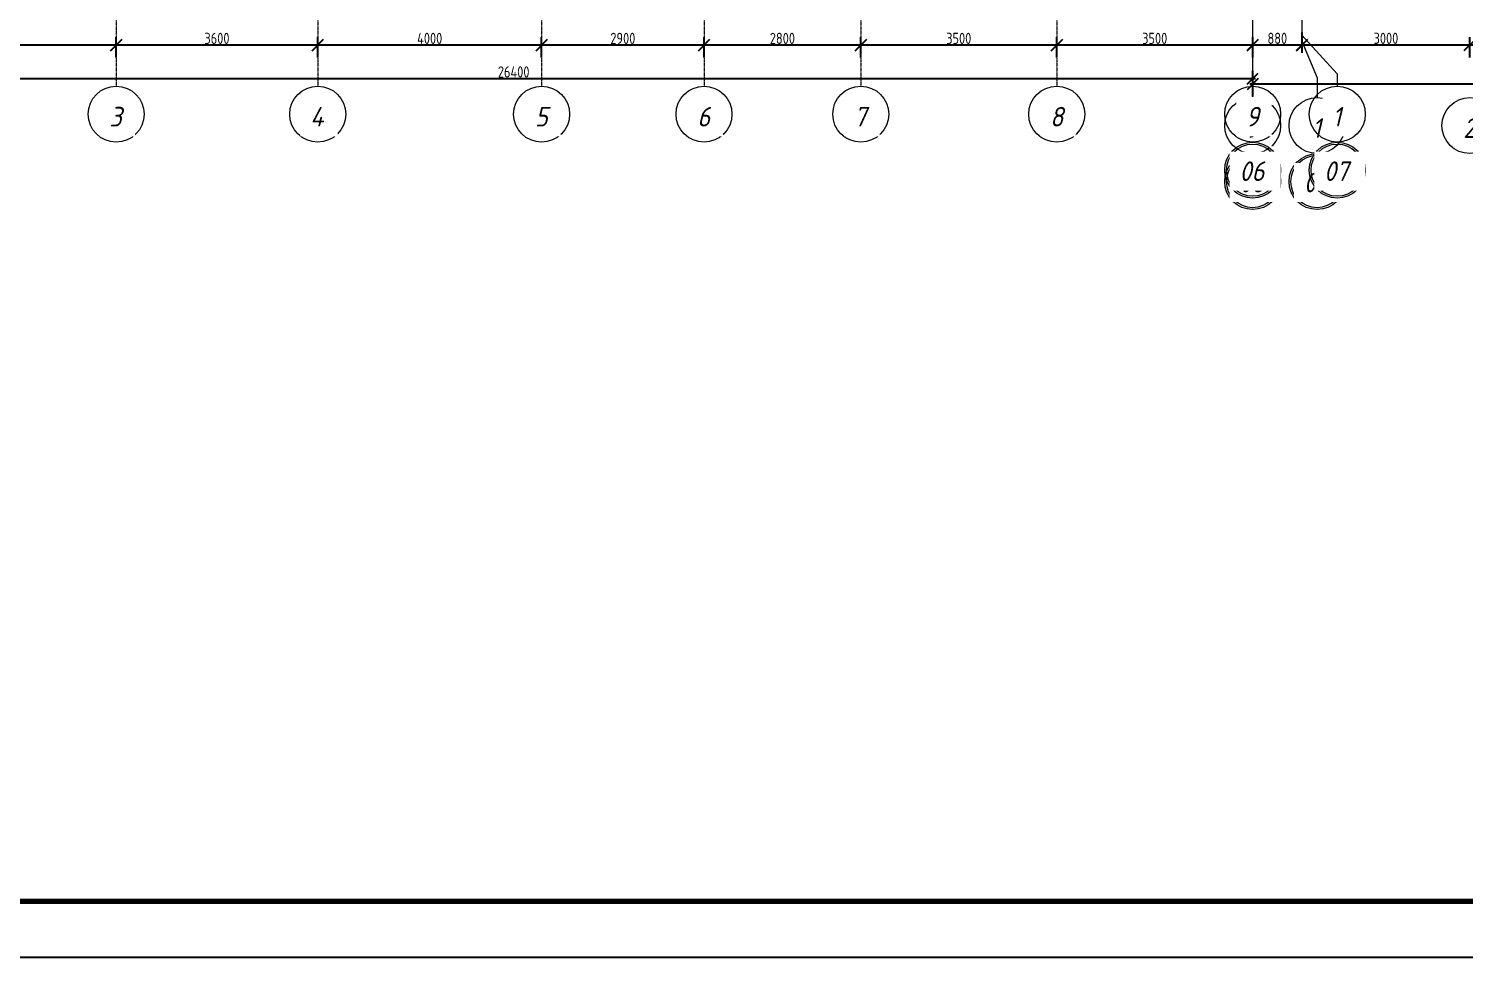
# Model space of a CAD drawing. Header units: millimetres. Extents: x -11854 to 4360091, y -19344 to 4989148.
# Drawn here: x 26381 to 52023, y -19344 to -2755 of the extents above; entities that cross this region are included whole.
import ezdxf

# ---------------------------------------------------------------- set-up
doc = ezdxf.new("R2010")
doc.units = ezdxf.units.MM
doc.linetypes.add('Линия сетки', pattern=[22.225, 12.7, -3.175, 3.175, -3.175])
doc.layers.get('0').update_dxf_attribs({"color": 254})
doc.layers.get('Defpoints').update_dxf_attribs({"color": 254})
for name, color, linetype, lineweight in [('A-ANNO-DIMS', 254, 'Continuous', 9), ('S-GRID', 254, 'Continuous', 9), ('S-GRID-IDEN', 254, 'Continuous', 9)]:
    doc.layers.add(name, color=color, linetype=linetype, lineweight=lineweight)
doc.layers.add('РАМКА', color=7, linetype='Continuous')
doc.styles.add('ISOCPEUR', font='isocpeur.ttf', dxfattribs={"width": 0.8, "height": 200})
doc.styles.add('ISOCPEUR_I', font='isocpeui.ttf', dxfattribs={"width": 0.9, "height": 350})
doc.dimstyles.new('2_0_мм_ISOCPEUR', dxfattribs={"dimscale": 304.8, "dimtxt": 199.196235, "dimasz": 0.656168, "dimexe": 0.459318, "dimexo": 0.625, "dimgap": 0.065617, "dimtad": 1, "dimdec": 0, "dimtxsty": 'ISOCPEUR', "dimblk1": 'OBLIQUE', "dimblk2": 'OBLIQUE', "dimsah": 1, "dimcen": 2.5, "dimdle": 0.164042, "dimazin": 3, "dimtfac": 1, "dimtix": 1, "dimtmove": 0, "dimatfit": 3, "dimfxl": 0.787402, "dimfxlon": 1, "dimtvp": 1, "dimarcsym": 2})
doc.dimstyles.new('2_0_мм_ISOCPEUR_1', dxfattribs={"dimscale": 304.8, "dimtxt": 199.196235, "dimasz": 0.656168, "dimexe": 0.459318, "dimexo": 0.625, "dimgap": 0.065617, "dimtad": 1, "dimdec": 0, "dimtxsty": 'ISOCPEUR', "dimblk1": 'OBLIQUE', "dimblk2": 'OBLIQUE', "dimsah": 1, "dimcen": 2.5, "dimdle": 0.164042, "dimazin": 3, "dimtfac": 1, "dimtix": 1, "dimtmove": 1, "dimatfit": 3, "dimfxl": 0.787402, "dimfxlon": 1, "dimtvp": 1, "dimarcsym": 2})

# ---------------------------------------------------------------- blocks, each defined once
blk = doc.blocks.new('Ось сетки - Заголовок сетки - Окружность 5 мм-84278-1Б')
at = {"layer": 'S-GRID-IDEN'}
blk.add_circle((0, 0), 5, dxfattribs=at)
blk = doc.blocks.new('_Oblique')
at = {"color": 0, "linetype": 'ByBlock', "lineweight": -2}
blk.add_line((-0.5, -0.5), (0.5, 0.5), dxfattribs=at)
blk = doc.blocks.new('*D806')
at = {"layer": 'A-ANNO-DIMS', "color": 0, "lineweight": -2, "transparency": 16777216}
for p, q in [((82753, -3747), (48193, -3747)), ((48243, -3968), (48243, -3607)), ((82703, -3968), (82703, -3607))]:
    blk.add_line(p, q, dxfattribs=at)
at = {"layer": 'Defpoints', "color": 0, "transparency": 16777216}
for p in [(48243, -3747), (48243, -3987), (82703, -3987)]:
    blk.add_point(p, dxfattribs=at)
at = {"layer": 'A-ANNO-DIMS', "color": 0, "lineweight": -2, "transparency": 16777216, "xscale": 200, "yscale": 200, "zscale": 200, "rotation": 180}
blk.add_blockref('_Oblique', (48243, -3747), dxfattribs=at)
at = {"layer": 'A-ANNO-DIMS', "color": 0, "lineweight": -2, "transparency": 16777216, "xscale": 200, "yscale": 200, "zscale": 200}
blk.add_blockref('_Oblique', (82703, -3747), dxfattribs=at)
at = {"layer": 'A-ANNO-DIMS', "color": 0, "transparency": 16777216, "insert": (65473, -3627), "char_height": 200, "width": 703.32, "attachment_point": 5, "style": 'ISOCPEUR'}
blk.add_mtext('\\A1;34460', dxfattribs=at)
blk = doc.blocks.new('*D817')
at = {"layer": 'A-ANNO-DIMS', "color": 0, "lineweight": -2, "transparency": 16777216}
for p, q in [((52173, -3047), (49073, -3047)), ((49123, -2826), (49123, -3187)), ((52123, -3268), (52123, -2907))]:
    blk.add_line(p, q, dxfattribs=at)
at = {"layer": 'Defpoints', "color": 0, "transparency": 16777216}
for p in [(49123, -2807), (49123, -3047), (52123, -3287)]:
    blk.add_point(p, dxfattribs=at)
at = {"layer": 'A-ANNO-DIMS', "color": 0, "lineweight": -2, "transparency": 16777216, "xscale": 200, "yscale": 200, "zscale": 200, "rotation": 180}
blk.add_blockref('_Oblique', (49123, -3047), dxfattribs=at)
at = {"layer": 'A-ANNO-DIMS', "color": 0, "lineweight": -2, "transparency": 16777216, "xscale": 200, "yscale": 200, "zscale": 200}
blk.add_blockref('_Oblique', (52123, -3047), dxfattribs=at)
at = {"layer": 'A-ANNO-DIMS', "color": 0, "transparency": 16777216, "insert": (50623, -2927), "char_height": 200, "width": 533.23, "attachment_point": 5, "style": 'ISOCPEUR'}
blk.add_mtext('\\A1;3000', dxfattribs=at)
blk = doc.blocks.new('*D818')
at = {"layer": 'A-ANNO-DIMS', "color": 0, "lineweight": -2, "transparency": 16777216}
for p, q in [((49173, -3047), (48193, -3047)), ((48243, -3268), (48243, -2907)), ((49123, -2826), (49123, -3187))]:
    blk.add_line(p, q, dxfattribs=at)
at = {"layer": 'Defpoints', "color": 0, "transparency": 16777216}
for p in [(49123, -2807), (48243, -3047), (48243, -3287)]:
    blk.add_point(p, dxfattribs=at)
at = {"layer": 'A-ANNO-DIMS', "color": 0, "lineweight": -2, "transparency": 16777216, "xscale": 200, "yscale": 200, "zscale": 200, "rotation": 180}
blk.add_blockref('_Oblique', (48243, -3047), dxfattribs=at)
at = {"layer": 'A-ANNO-DIMS', "color": 0, "lineweight": -2, "transparency": 16777216, "xscale": 200, "yscale": 200, "zscale": 200}
blk.add_blockref('_Oblique', (49123, -3047), dxfattribs=at)
at = {"layer": 'A-ANNO-DIMS', "color": 0, "transparency": 16777216, "insert": (48683, -2927), "char_height": 200, "width": 399.92, "attachment_point": 5, "style": 'ISOCPEUR'}
blk.add_mtext('\\A1;880', dxfattribs=at)
blk = doc.blocks.new('Ось сетки - Заголовок сетки - Окружность 5 ДВОЙНОЙ мм-2920442-1Б')
at = {"layer": 'S-GRID-IDEN'}
for radius in [5, 4.67]:
    blk.add_circle((0, 0), radius, dxfattribs=at)
blk = doc.blocks.new('Ось сетки - Заголовок сетки - Окружность 5 мм-84278-1В')
at = {"layer": 'S-GRID-IDEN'}
blk.add_circle((0, 0), 5, dxfattribs=at)
blk = doc.blocks.new('*D838')
at = {"layer": 'A-ANNO-DIMS', "color": 0, "lineweight": -2, "transparency": 16777216}
for p, q in [((21843, -3869), (21843, -3508)), ((48243, -3869), (48243, -3508)), ((48293, -3648), (21793, -3648))]:
    blk.add_line(p, q, dxfattribs=at)
at = {"layer": 'Defpoints', "color": 0, "transparency": 16777216}
for p in [(21843, -3648), (21843, -3888), (48243, -3888)]:
    blk.add_point(p, dxfattribs=at)
at = {"layer": 'A-ANNO-DIMS', "color": 0, "lineweight": -2, "transparency": 16777216, "xscale": 200, "yscale": 200, "zscale": 200, "rotation": 180}
blk.add_blockref('_Oblique', (21843, -3648), dxfattribs=at)
at = {"layer": 'A-ANNO-DIMS', "color": 0, "lineweight": -2, "transparency": 16777216, "xscale": 200, "yscale": 200, "zscale": 200}
blk.add_blockref('_Oblique', (48243, -3648), dxfattribs=at)
at = {"layer": 'A-ANNO-DIMS', "color": 0, "transparency": 16777216, "insert": (35043, -3528), "char_height": 200, "width": 684.93, "attachment_point": 5, "style": 'ISOCPEUR'}
blk.add_mtext('\\A1;26400', dxfattribs=at)
blk = doc.blocks.new('*D839')
at = {"layer": 'A-ANNO-DIMS', "color": 0, "lineweight": -2, "transparency": 16777216}
for p, q in [((49173, -3048), (48193, -3048)), ((48243, -3269), (48243, -2908)), ((49123, -2827), (49123, -3188))]:
    blk.add_line(p, q, dxfattribs=at)
at = {"layer": 'Defpoints', "color": 0, "transparency": 16777216}
for p in [(49123, -2808), (48243, -3048), (48243, -3288)]:
    blk.add_point(p, dxfattribs=at)
at = {"layer": 'A-ANNO-DIMS', "color": 0, "lineweight": -2, "transparency": 16777216, "xscale": 200, "yscale": 200, "zscale": 200, "rotation": 180}
blk.add_blockref('_Oblique', (48243, -3048), dxfattribs=at)
at = {"layer": 'A-ANNO-DIMS', "color": 0, "lineweight": -2, "transparency": 16777216, "xscale": 200, "yscale": 200, "zscale": 200}
blk.add_blockref('_Oblique', (49123, -3048), dxfattribs=at)
at = {"layer": 'A-ANNO-DIMS', "color": 0, "transparency": 16777216, "insert": (48683, -2928), "char_height": 200, "width": 399.92, "attachment_point": 5, "style": 'ISOCPEUR'}
blk.add_mtext('\\A1;880', dxfattribs=at)
blk = doc.blocks.new('*D840')
at = {"layer": 'A-ANNO-DIMS', "color": 0, "lineweight": -2, "transparency": 16777216}
for p, q in [((48293, -3048), (44693, -3048)), ((44743, -3269), (44743, -2908)), ((48243, -3269), (48243, -2908))]:
    blk.add_line(p, q, dxfattribs=at)
at = {"layer": 'Defpoints', "color": 0, "transparency": 16777216}
for p in [(44743, -3048), (44743, -3288), (48243, -3288)]:
    blk.add_point(p, dxfattribs=at)
at = {"layer": 'A-ANNO-DIMS', "color": 0, "lineweight": -2, "transparency": 16777216, "xscale": 200, "yscale": 200, "zscale": 200, "rotation": 180}
blk.add_blockref('_Oblique', (44743, -3048), dxfattribs=at)
at = {"layer": 'A-ANNO-DIMS', "color": 0, "lineweight": -2, "transparency": 16777216, "xscale": 200, "yscale": 200, "zscale": 200}
blk.add_blockref('_Oblique', (48243, -3048), dxfattribs=at)
at = {"layer": 'A-ANNO-DIMS', "color": 0, "transparency": 16777216, "insert": (46493, -2928), "char_height": 200, "width": 533.23, "attachment_point": 5, "style": 'ISOCPEUR'}
blk.add_mtext('\\A1;3500', dxfattribs=at)
blk = doc.blocks.new('*D841')
at = {"layer": 'A-ANNO-DIMS', "color": 0, "lineweight": -2, "transparency": 16777216}
for p, q in [((44793, -3048), (41193, -3048)), ((41243, -3269), (41243, -2908)), ((44743, -3269), (44743, -2908))]:
    blk.add_line(p, q, dxfattribs=at)
at = {"layer": 'Defpoints', "color": 0, "transparency": 16777216}
for p in [(41243, -3048), (41243, -3288), (44743, -3288)]:
    blk.add_point(p, dxfattribs=at)
at = {"layer": 'A-ANNO-DIMS', "color": 0, "lineweight": -2, "transparency": 16777216, "xscale": 200, "yscale": 200, "zscale": 200, "rotation": 180}
blk.add_blockref('_Oblique', (41243, -3048), dxfattribs=at)
at = {"layer": 'A-ANNO-DIMS', "color": 0, "lineweight": -2, "transparency": 16777216, "xscale": 200, "yscale": 200, "zscale": 200}
blk.add_blockref('_Oblique', (44743, -3048), dxfattribs=at)
at = {"layer": 'A-ANNO-DIMS', "color": 0, "transparency": 16777216, "insert": (42993, -2928), "char_height": 200, "width": 533.23, "attachment_point": 5, "style": 'ISOCPEUR'}
blk.add_mtext('\\A1;3500', dxfattribs=at)
blk = doc.blocks.new('*D842')
at = {"layer": 'A-ANNO-DIMS', "color": 0, "lineweight": -2, "transparency": 16777216}
for p, q in [((41293, -3048), (38393, -3048)), ((38443, -3269), (38443, -2908)), ((41243, -3269), (41243, -2908))]:
    blk.add_line(p, q, dxfattribs=at)
at = {"layer": 'Defpoints', "color": 0, "transparency": 16777216}
for p in [(38443, -3048), (38443, -3288), (41243, -3288)]:
    blk.add_point(p, dxfattribs=at)
at = {"layer": 'A-ANNO-DIMS', "color": 0, "lineweight": -2, "transparency": 16777216, "xscale": 200, "yscale": 200, "zscale": 200, "rotation": 180}
blk.add_blockref('_Oblique', (38443, -3048), dxfattribs=at)
at = {"layer": 'A-ANNO-DIMS', "color": 0, "lineweight": -2, "transparency": 16777216, "xscale": 200, "yscale": 200, "zscale": 200}
blk.add_blockref('_Oblique', (41243, -3048), dxfattribs=at)
at = {"layer": 'A-ANNO-DIMS', "color": 0, "transparency": 16777216, "insert": (39843, -2928), "char_height": 200, "width": 533.23, "attachment_point": 5, "style": 'ISOCPEUR'}
blk.add_mtext('\\A1;2800', dxfattribs=at)
blk = doc.blocks.new('*D843')
at = {"layer": 'A-ANNO-DIMS', "color": 0, "lineweight": -2, "transparency": 16777216}
for p, q in [((38493, -3048), (35493, -3048)), ((35543, -3269), (35543, -2908)), ((38443, -3269), (38443, -2908))]:
    blk.add_line(p, q, dxfattribs=at)
at = {"layer": 'Defpoints', "color": 0, "transparency": 16777216}
for p in [(35543, -3048), (35543, -3288), (38443, -3288)]:
    blk.add_point(p, dxfattribs=at)
at = {"layer": 'A-ANNO-DIMS', "color": 0, "lineweight": -2, "transparency": 16777216, "xscale": 200, "yscale": 200, "zscale": 200, "rotation": 180}
blk.add_blockref('_Oblique', (35543, -3048), dxfattribs=at)
at = {"layer": 'A-ANNO-DIMS', "color": 0, "lineweight": -2, "transparency": 16777216, "xscale": 200, "yscale": 200, "zscale": 200}
blk.add_blockref('_Oblique', (38443, -3048), dxfattribs=at)
at = {"layer": 'A-ANNO-DIMS', "color": 0, "transparency": 16777216, "insert": (36993, -2928), "char_height": 200, "width": 533.23, "attachment_point": 5, "style": 'ISOCPEUR'}
blk.add_mtext('\\A1;2900', dxfattribs=at)
blk = doc.blocks.new('*D844')
at = {"layer": 'A-ANNO-DIMS', "color": 0, "lineweight": -2, "transparency": 16777216}
for p, q in [((35593, -3048), (31493, -3048)), ((31543, -3269), (31543, -2908)), ((35543, -3269), (35543, -2908))]:
    blk.add_line(p, q, dxfattribs=at)
at = {"layer": 'Defpoints', "color": 0, "transparency": 16777216}
for p in [(31543, -3048), (31543, -3288), (35543, -3288)]:
    blk.add_point(p, dxfattribs=at)
at = {"layer": 'A-ANNO-DIMS', "color": 0, "lineweight": -2, "transparency": 16777216, "xscale": 200, "yscale": 200, "zscale": 200, "rotation": 180}
blk.add_blockref('_Oblique', (31543, -3048), dxfattribs=at)
at = {"layer": 'A-ANNO-DIMS', "color": 0, "lineweight": -2, "transparency": 16777216, "xscale": 200, "yscale": 200, "zscale": 200}
blk.add_blockref('_Oblique', (35543, -3048), dxfattribs=at)
at = {"layer": 'A-ANNO-DIMS', "color": 0, "transparency": 16777216, "insert": (33543, -2928), "char_height": 200, "width": 551.62, "attachment_point": 5, "style": 'ISOCPEUR'}
blk.add_mtext('\\A1;4000', dxfattribs=at)
blk = doc.blocks.new('*D845')
at = {"layer": 'A-ANNO-DIMS', "color": 0, "lineweight": -2, "transparency": 16777216}
for p, q in [((31593, -3048), (27893, -3048)), ((27943, -3269), (27943, -2908)), ((31543, -3269), (31543, -2908))]:
    blk.add_line(p, q, dxfattribs=at)
at = {"layer": 'Defpoints', "color": 0, "transparency": 16777216}
for p in [(27943, -3048), (27943, -3288), (31543, -3288)]:
    blk.add_point(p, dxfattribs=at)
at = {"layer": 'A-ANNO-DIMS', "color": 0, "lineweight": -2, "transparency": 16777216, "xscale": 200, "yscale": 200, "zscale": 200, "rotation": 180}
blk.add_blockref('_Oblique', (27943, -3048), dxfattribs=at)
at = {"layer": 'A-ANNO-DIMS', "color": 0, "lineweight": -2, "transparency": 16777216, "xscale": 200, "yscale": 200, "zscale": 200}
blk.add_blockref('_Oblique', (31543, -3048), dxfattribs=at)
at = {"layer": 'A-ANNO-DIMS', "color": 0, "transparency": 16777216, "insert": (29743, -2928), "char_height": 200, "width": 533.23, "attachment_point": 5, "style": 'ISOCPEUR'}
blk.add_mtext('\\A1;3600', dxfattribs=at)
blk = doc.blocks.new('*D846')
at = {"layer": 'A-ANNO-DIMS', "color": 0, "lineweight": -2, "transparency": 16777216}
for p, q in [((27993, -3048), (23993, -3048)), ((24043, -3269), (24043, -2908)), ((27943, -3269), (27943, -2908))]:
    blk.add_line(p, q, dxfattribs=at)
at = {"layer": 'Defpoints', "color": 0, "transparency": 16777216}
for p in [(24043, -3048), (24043, -3288), (27943, -3288)]:
    blk.add_point(p, dxfattribs=at)
at = {"layer": 'A-ANNO-DIMS', "color": 0, "lineweight": -2, "transparency": 16777216, "xscale": 200, "yscale": 200, "zscale": 200, "rotation": 180}
blk.add_blockref('_Oblique', (24043, -3048), dxfattribs=at)
at = {"layer": 'A-ANNO-DIMS', "color": 0, "lineweight": -2, "transparency": 16777216, "xscale": 200, "yscale": 200, "zscale": 200}
blk.add_blockref('_Oblique', (27943, -3048), dxfattribs=at)
at = {"layer": 'A-ANNO-DIMS', "color": 0, "transparency": 16777216, "insert": (25993, -2928), "char_height": 200, "width": 533.23, "attachment_point": 5, "style": 'ISOCPEUR'}
blk.add_mtext('\\A1;3900', dxfattribs=at)
blk = doc.blocks.new('Ось сетки - Заголовок сетки - Окружность 5 ДВОЙНОЙ мм-2920442-1В')
at = {"layer": 'S-GRID-IDEN'}
for radius in [5, 4.67]:
    blk.add_circle((0, 0), radius, dxfattribs=at)

msp = doc.modelspace()

# ---------------------------------------------------------------- linework, layer by layer
at = {"layer": 'S-GRID', "color": 8, "linetype": 'Линия сетки'}
for p, q in [((27942.6, 26233.7), (27942.6, -3782.8)), ((31542.6, 26233.7), (31542.6, -3782.8)), ((35542.6, 26233.7), (35542.6, -3782.8)), ((38442.6, 26233.7), (38442.6, -3782.8)), ((41242.6, 26233.7), (41242.6, -3782.8)), ((44742.6, 26233.7), (44742.6, -3782.8)), ((48242.6, 26233.7), (48242.6, -3986)), ((48242.6, 26233.7), (48242.6, -3986)), ((48242.6, 26233.7), (48242.6, -3782.8)), ((49122.6, 26233.7), (49122.6, -2980.1)), ((49122.6, 26233.7), (49122.6, -2980.1)), ((49122.6, 26233.7), (49122.6, -2869.8)), ((48242.6, 21247.1), (48242.6, -3782.8)), ((49122.6, 21247.1), (49122.6, -2869.8))]:
    msp.add_line(p, q, dxfattribs=at)
at = {"layer": 'S-GRID', "color": 8}
for p, q in [((49122.6, -2869.8), (49753.4, -3564)), ((49122.6, -2869.8), (49753.4, -3564)), ((49122.6, -2980.1), (49392.8, -3633.9)), ((49122.6, -2980.1), (49392.8, -3633.9)), ((49753.4, -3564), (49753.4, -3782.8)), ((49753.4, -3564), (49753.4, -3782.8)), ((49392.8, -3633.9), (49392.8, -3986)), ((49392.8, -3633.9), (49392.8, -3986))]:
    msp.add_line(p, q, dxfattribs=at)

# ---------------------------------------------------------------- block references
at = {"layer": 'S-GRID-IDEN', "color": 8, "xscale": 99.99999999999991, "yscale": 99.99999999999991, "zscale": 99.99999999999991, "rotation": 180}
for name, p in [('Ось сетки - Заголовок сетки - Окружность 5 мм-84278-1В', (27942.6, -4282.8)), ('Ось сетки - Заголовок сетки - Окружность 5 мм-84278-1В', (31542.6, -4282.8)), ('Ось сетки - Заголовок сетки - Окружность 5 мм-84278-1В', (35542.6, -4282.8)), ('Ось сетки - Заголовок сетки - Окружность 5 мм-84278-1В', (38442.6, -4282.8)), ('Ось сетки - Заголовок сетки - Окружность 5 мм-84278-1В', (41242.6, -4282.8)), ('Ось сетки - Заголовок сетки - Окружность 5 мм-84278-1В', (44742.6, -4282.8)), ('Ось сетки - Заголовок сетки - Окружность 5 мм-84278-1Б', (48242.6, -4486)), ('Ось сетки - Заголовок сетки - Окружность 5 мм-84278-1Б', (49392.8, -4486)), ('Ось сетки - Заголовок сетки - Окружность 5 мм-84278-1Б', (52122.6, -4486))]:
    msp.add_blockref(name, p, dxfattribs=at)

# ---------------------------------------------------------------- dimensions: what is measured, and where the dimension line sits
at = {"layer": 'A-ANNO-DIMS', "color": 8}
for base, p1, p2, dimstyle, override, picture, middle in [((24042.6, -3047.7), (27942.6, -3287.7), (24042.6, -3287.7), '2_0_мм_ISOCPEUR', {"dimfxl": 3900}, '*D846', (25992.6, -2927.7)), ((27942.6, -3047.7), (31542.6, -3287.7), (27942.6, -3287.7), '2_0_мм_ISOCPEUR', {"dimfxl": 3600}, '*D845', (29742.6, -2927.7)), ((31542.6, -3047.7), (35542.6, -3287.7), (31542.6, -3287.7), '2_0_мм_ISOCPEUR', {"dimfxl": 4000}, '*D844', (33542.6, -2927.7)), ((35542.6, -3047.7), (38442.6, -3287.7), (35542.6, -3287.7), '2_0_мм_ISOCPEUR', {"dimfxl": 2900}, '*D843', (36992.6, -2927.7)), ((38442.6, -3047.7), (41242.6, -3287.7), (38442.6, -3287.7), '2_0_мм_ISOCPEUR', {"dimfxl": 2800}, '*D842', (39842.6, -2927.7)), ((41242.6, -3047.7), (44742.6, -3287.7), (41242.6, -3287.7), '2_0_мм_ISOCPEUR', {"dimfxl": 3500}, '*D841', (42992.6, -2927.7)), ((44742.6, -3047.7), (48242.6, -3287.7), (44742.6, -3287.7), '2_0_мм_ISOCPEUR', {"dimfxl": 3500}, '*D840', (46492.6, -2927.7)), ((48242.6, -3046.9), (49122.6, -2806.9), (48242.6, -3286.9), '2_0_мм_ISOCPEUR_1', {"dimfxl": 1002.396519}, '*D818', (48682.6, -2926.9)), ((48242.6, -3047.7), (49122.6, -2807.7), (48242.6, -3287.7), '2_0_мм_ISOCPEUR', {"dimfxl": 1002.396519}, '*D839', (48682.6, -2927.7)), ((49122.6, -3046.9), (52122.6, -3286.9), (49122.6, -2806.9), '2_0_мм_ISOCPEUR_1', {"dimfxl": 3038.157336}, '*D817', (50622.6, -2926.9)), ((48242.6, -3746.9), (82702.6, -3986.9), (48242.6, -3986.9), '2_0_мм_ISOCPEUR_1', {"dimfxl": 34459.999308}, '*D806', (65472.6, -3626.9))]:
    dim = msp.add_linear_dim(base=base, p1=p1, p2=p2, dimstyle=dimstyle, override=override, dxfattribs=at)
    dim.commit()
    dim.dimension.update_dxf_attribs({"geometry": picture, "text_midpoint": middle})

# ---------------------------------------------------------------- next in the draw order: texts
at = {"layer": 'S-GRID-IDEN', "color": 8, "char_height": 350, "attachment_point": 1, "style": 'ISOCPEUR_I', "bg_fill": 2}
for s, insert, width in [('\\fISOCPEUR|b0|i1|c204|p34|;\\W.9;3', (27823.4, -4152), 281.392), ('\\fISOCPEUR|b0|i1|c204|p34|;\\W.9;4', (31408.6, -4152), 317.468), ('\\fISOCPEUR|b0|i1|c204|p34|;\\W.9;5', (35423.4, -4152), 281.392), ('\\fISOCPEUR|b0|i1|c204|p34|;\\W.9;6', (38323.4, -4152), 281.392), ('\\fISOCPEUR|b0|i1|c204|p34|;\\W.9;7', (41123.4, -4152), 281.392), ('\\fISOCPEUR|b0|i1|c204|p34|;\\W.9;8', (44623.4, -4152), 281.392), ('\\fISOCPEUR|b0|i1|c204|p34|;\\W.9;9', (48123.4, -4355.2), 281.392), ('\\fISOCPEUR|b0|i1|c204|p34|;\\W.9;1', (49306.5, -4355.2), 202.025), ('\\fISOCPEUR|b0|i1|c204|p34|;\\W.9;2', (52003.4, -4355.2), 281.392)]:
    msp.add_mtext(s, dxfattribs=dict(at, insert=insert, width=width))

# ---------------------------------------------------------------- next in the draw order: block references
at = {"layer": 'S-GRID-IDEN', "color": 8, "xscale": 99.99999999999991, "yscale": 99.99999999999991, "zscale": 99.99999999999991, "rotation": 180}
for name, p in [('Ось сетки - Заголовок сетки - Окружность 5 мм-84278-1В', (48242.6, -4282.8)), ('Ось сетки - Заголовок сетки - Окружность 5 мм-84278-1В', (49753.4, -4282.8)), ('Ось сетки - Заголовок сетки - Окружность 5 ДВОЙНОЙ мм-2920442-1Б', (48242.6, -5486)), ('Ось сетки - Заголовок сетки - Окружность 5 ДВОЙНОЙ мм-2920442-1Б', (49392.8, -5486))]:
    msp.add_blockref(name, p, dxfattribs=at)

# ---------------------------------------------------------------- next in the draw order: texts
at = {"layer": 'S-GRID-IDEN', "color": 8, "char_height": 350, "attachment_point": 1, "style": 'ISOCPEUR_I', "bg_fill": 2}
for s, insert, width in [('\\fISOCPEUR|b0|i1|c204|p34|;\\W.9;9', (48123.4, -4152), 281.392), ('\\fISOCPEUR|b0|i1|c204|p34|;\\W.9;1', (49667.1, -4152), 202.025), ('06', (48007.3, -5328.7), 562.785), ('07', (49157.6, -5328.7), 562.785)]:
    msp.add_mtext(s, dxfattribs=dict(at, insert=insert, width=width))

# ---------------------------------------------------------------- next in the draw order: block references
at = {"layer": 'S-GRID-IDEN', "color": 8, "xscale": 99.99999999999991, "yscale": 99.99999999999991, "zscale": 99.99999999999991, "rotation": 180}
for p in [(48242.6, -5282.8), (49753.4, -5282.8)]:
    msp.add_blockref('Ось сетки - Заголовок сетки - Окружность 5 ДВОЙНОЙ мм-2920442-1В', p, dxfattribs=at)

# ---------------------------------------------------------------- next in the draw order: dimensions: what is measured, and where the dimension line sits
at = {"layer": 'A-ANNO-DIMS', "color": 8}
dim = msp.add_linear_dim(base=(21842.6, -3647.7), p1=(48242.6, -3887.7), p2=(21842.6, -3887.7), dimstyle='2_0_мм_ISOCPEUR', override={"dimfxl": 26400.000692}, dxfattribs=at)
dim.commit()
dim.dimension.update_dxf_attribs({"geometry": '*D838', "text_midpoint": (35042.6, -3527.7)})

# ---------------------------------------------------------------- next in the draw order: texts
at = {"layer": 'S-GRID-IDEN', "color": 8, "char_height": 350, "width": 562.785, "attachment_point": 1, "style": 'ISOCPEUR_I', "bg_fill": 2}
for s, insert in [('06', (48007.3, -5125.5)), ('07', (49518.1, -5125.5))]:
    msp.add_mtext(s, dxfattribs=dict(at, insert=insert))

# ---------------------------------------------------------------- next in the draw order: linework, layer by layer
at = {"layer": 'РАМКА', "lineweight": 25}
msp.add_lwpolyline([(-11854, -19344), (156346, -19344), (156346, 99456), (-11854, 99456)], close=True, dxfattribs=at)
at = {"layer": 'РАМКА', "lineweight": 70}
msp.add_lwpolyline([(-7854, -18344), (155346, -18344), (155346, 98456), (-7854, 98456)], close=True, dxfattribs=at)

doc.saveas('drawing.dxf')
